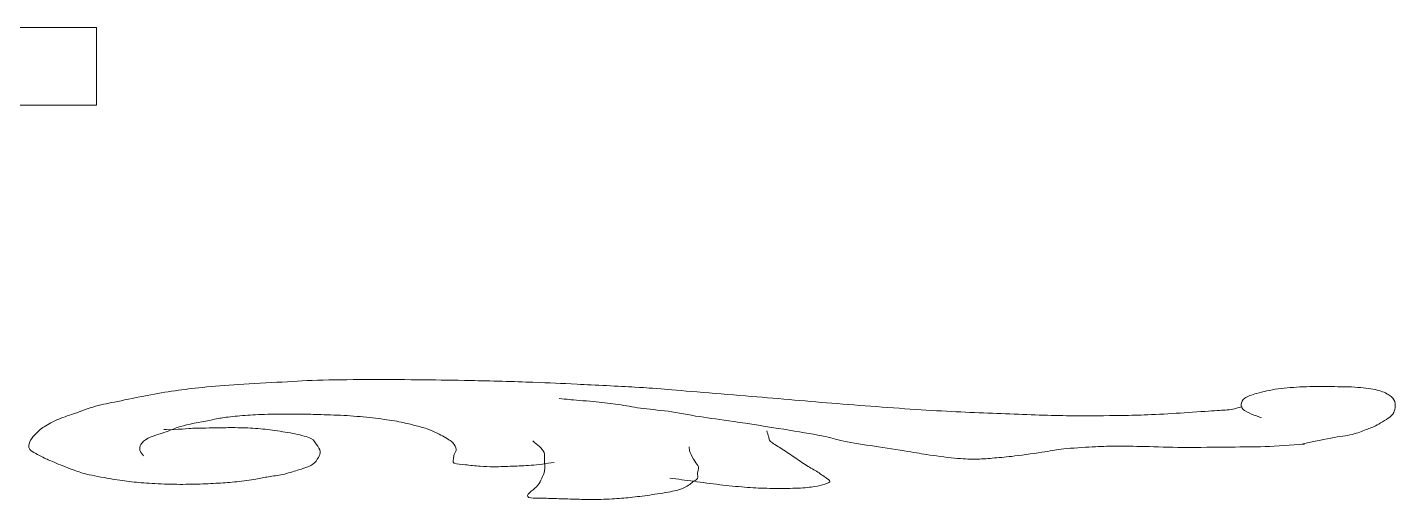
# Model space of a CAD drawing. Header units: millimetres. Extents: x -201 to 216, y -156 to 135.
# Drawn here: x -133.69 to -85.22, y -62.69 to -45.97 of the extents above; entities that cross this region are included whole.
import ezdxf

# ---------------------------------------------------------------- set-up
doc = ezdxf.new("R2010")
doc.units = ezdxf.units.MM
doc.header["$MEASUREMENT"] = 0
doc.layers.add('Camada 1', color=7, linetype='Continuous')

msp = doc.modelspace()

# ---------------------------------------------------------------- linework, layer by layer
at = {"layer": 'Camada 1', "color": 240, "lineweight": 9}
msp.add_lwpolyline([(-135.8784, -48.7232), (-131.238, -48.7232), (-131.238, -45.9732), (-135.8784, -45.9732), (-135.8784, -48.7232)], close=True, dxfattribs=at)
at = {"layer": 'Camada 1', "color": 250, "lineweight": 9}
for points, knots in [([(-128.853, -60.2002), (-128.6461, -60.2407), (-128.0504, -60.1687), (-127.903, -60.1658), (-127.903, -60.1658), (-127.7555, -60.163), (-127.2805, -60.153), (-127.0185, -60.1486), (-127.0185, -60.1486), (-126.7564, -60.1444), (-126.5663, -60.1372), (-126.3306, -60.1401), (-126.3306, -60.1401), (-126.0948, -60.1429), (-125.8468, -60.1485), (-125.6098, -60.1658), (-125.6098, -60.1658), (-125.373, -60.1832), (-125.1574, -60.2101), (-124.9219, -60.2432), (-124.9219, -60.2432), (-124.6865, -60.2762), (-124.4161, -60.3158), (-124.2012, -60.3635), (-124.2012, -60.3635), (-123.9864, -60.4112), (-123.7738, -60.4618), (-123.6443, -60.5268), (-123.6443, -60.5268), (-123.5149, -60.5917), (-123.5023, -60.6656), (-123.4478, -60.7415), (-123.4478, -60.7415), (-123.3932, -60.8175), (-123.3277, -60.9058), (-123.3167, -60.9821), (-123.3167, -60.9821), (-123.3058, -61.0585), (-123.3386, -61.1209), (-123.3822, -61.1969), (-123.3822, -61.1969), (-123.4259, -61.273), (-123.4969, -61.3749), (-123.5788, -61.4375), (-123.5788, -61.4375), (-123.6607, -61.5002), (-123.7774, -61.5329), (-123.8683, -61.5684), (-123.8683, -61.5684), (-123.9593, -61.604), (-123.9928, -61.6123), (-124.1229, -61.6504), (-124.1229, -61.6504), (-124.253, -61.6886), (-124.476, -61.7591), (-124.6485, -61.7971), (-124.6485, -61.7971), (-124.8211, -61.8353), (-124.9905, -61.8496), (-125.1494, -61.877), (-125.1494, -61.877), (-125.3082, -61.9044), (-125.4131, -61.9316), (-125.601, -61.9612), (-125.601, -61.9612), (-125.7889, -61.9907), (-126.0517, -62.0296), (-126.2744, -62.0537), (-126.2744, -62.0537), (-126.4971, -62.0779), (-126.6983, -62.0911), (-126.9312, -62.1056), (-126.9312, -62.1056), (-127.1641, -62.1199), (-127.4067, -62.1336), (-127.6703, -62.14), (-127.6703, -62.14), (-127.9338, -62.1465), (-128.2222, -62.1494), (-128.5079, -62.1444), (-128.5079, -62.1444), (-128.7935, -62.1394), (-129.1144, -62.1265), (-129.3783, -62.1099), (-129.3783, -62.1099), (-129.6421, -62.0933), (-129.851, -62.0726), (-130.0845, -62.0452), (-130.0845, -62.0452), (-130.3179, -62.0177), (-130.5218, -61.9891), (-130.7742, -61.9459), (-130.7742, -61.9459), (-131.0265, -61.9026), (-131.372, -61.8405), (-131.5954, -61.7862), (-131.5954, -61.7862), (-131.8188, -61.7319), (-131.9126, -61.6921), (-132.1044, -61.6222), (-132.1044, -61.6222), (-132.2962, -61.5524), (-132.5725, -61.4396), (-132.745, -61.3676), (-132.745, -61.3676), (-132.9174, -61.2957), (-132.9958, -61.2665), (-133.139, -61.1907), (-133.139, -61.1907), (-133.2822, -61.1149), (-133.5241, -61.0059), (-133.603, -60.9134), (-133.603, -60.9134), (-133.682, -60.8208), (-133.6304, -60.7318), (-133.603, -60.647), (-133.603, -60.647), (-133.5756, -60.5622), (-133.5157, -60.491), (-133.4392, -60.4064), (-133.4392, -60.4064), (-133.3627, -60.3218), (-133.2758, -60.2305), (-133.1444, -60.1401), (-133.1444, -60.1401), (-133.013, -60.0496), (-132.8395, -59.9485), (-132.653, -59.8651), (-132.653, -59.8651), (-132.4666, -59.7817), (-132.2599, -59.7219), (-132.0306, -59.6417), (-132.0306, -59.6417), (-131.8013, -59.5615), (-131.5353, -59.456), (-131.2771, -59.384), (-131.2771, -59.384), (-131.0189, -59.3119), (-130.7967, -59.2765), (-130.4909, -59.2121), (-130.4909, -59.2121), (-130.1852, -59.1476), (-129.7816, -59.0603), (-129.4426, -58.9973), (-129.4426, -58.9973), (-129.1037, -58.9342), (-128.7881, -58.8813), (-128.4599, -58.834), (-128.4599, -58.834), (-128.1317, -58.7867), (-127.8547, -58.751), (-127.4771, -58.7137), (-127.4771, -58.7137), (-127.0995, -58.6764), (-126.6695, -58.6421), (-126.1995, -58.6106), (-126.1995, -58.6106), (-125.7296, -58.5791), (-125.1567, -58.5505), (-124.6598, -58.5247), (-124.6598, -58.5247), (-124.163, -58.4989), (-123.7493, -58.4703), (-123.2185, -58.456), (-123.2185, -58.456), (-122.6876, -58.4416), (-122.0775, -58.4402), (-121.4823, -58.4388), (-121.4823, -58.4388), (-120.8869, -58.4374), (-120.232, -58.4416), (-119.6478, -58.4473), (-119.6478, -58.4473), (-119.0634, -58.4531), (-118.6214, -58.4588), (-117.977, -58.4731), (-117.977, -58.4731), (-117.3327, -58.4875), (-116.4103, -58.5118), (-115.7822, -58.5333), (-115.7822, -58.5333), (-115.1541, -58.5548), (-114.8103, -58.5734), (-114.2098, -58.602), (-114.2098, -58.602), (-113.6092, -58.6307), (-112.7141, -58.6736), (-112.1787, -58.7051), (-112.1787, -58.7051), (-111.6433, -58.7366), (-111.7201, -58.7337), (-110.9994, -58.7911), (-110.9994, -58.7911), (-110.2787, -58.8483), (-108.8864, -58.9629), (-107.8545, -59.0488), (-107.8545, -59.0488), (-106.8227, -59.1347), (-105.8401, -59.2264), (-104.808, -59.3066), (-104.808, -59.3066), (-103.7759, -59.3868), (-102.625, -59.4726), (-101.6631, -59.53), (-101.6631, -59.53), (-100.7012, -59.5873), (-99.8616, -59.6188), (-99.0424, -59.6503), (-99.0424, -59.6503), (-98.2231, -59.6818), (-97.4277, -59.709), (-96.7493, -59.719), (-96.7493, -59.719), (-96.0709, -59.729), (-95.4392, -59.7161), (-94.9803, -59.7104), (-94.9803, -59.7104), (-94.5214, -59.7048), (-94.3528, -59.699), (-93.9976, -59.6846), (-93.9976, -59.6846), (-93.6423, -59.6703), (-93.2278, -59.6474), (-92.851, -59.6246), (-92.851, -59.6246), (-92.4742, -59.6016), (-92.0266, -59.5672), (-91.7372, -59.5472), (-91.7372, -59.5472), (-91.4478, -59.5272), (-91.2991, -59.5284), (-91.1147, -59.5042), (-91.1147, -59.5042), (-90.9304, -59.4801), (-90.809, -59.4383), (-90.6561, -59.4054)], [0, 0, 0, 0, 0.0166667, 0.0166667, 0.0166667, 0.0166667, 0.0333333, 0.0333333, 0.0333333, 0.0333333, 0.05, 0.05, 0.05, 0.05, 0.0666667, 0.0666667, 0.0666667, 0.0666667, 0.0833333, 0.0833333, 0.0833333, 0.0833333, 0.1, 0.1, 0.1, 0.1, 0.1166667, 0.1166667, 0.1166667, 0.1166667, 0.1333333, 0.1333333, 0.1333333, 0.1333333, 0.15, 0.15, 0.15, 0.15, 0.1666667, 0.1666667, 0.1666667, 0.1666667, 0.1833333, 0.1833333, 0.1833333, 0.1833333, 0.2, 0.2, 0.2, 0.2, 0.2166667, 0.2166667, 0.2166667, 0.2166667, 0.2333333, 0.2333333, 0.2333333, 0.2333333, 0.25, 0.25, 0.25, 0.25, 0.2666667, 0.2666667, 0.2666667, 0.2666667, 0.2833333, 0.2833333, 0.2833333, 0.2833333, 0.3, 0.3, 0.3, 0.3, 0.3166667, 0.3166667, 0.3166667, 0.3166667, 0.3333333, 0.3333333, 0.3333333, 0.3333333, 0.35, 0.35, 0.35, 0.35, 0.3666667, 0.3666667, 0.3666667, 0.3666667, 0.3833333, 0.3833333, 0.3833333, 0.3833333, 0.4, 0.4, 0.4, 0.4, 0.4166667, 0.4166667, 0.4166667, 0.4166667, 0.4333333, 0.4333333, 0.4333333, 0.4333333, 0.45, 0.45, 0.45, 0.45, 0.4666667, 0.4666667, 0.4666667, 0.4666667, 0.4833333, 0.4833333, 0.4833333, 0.4833333, 0.5, 0.5, 0.5, 0.5, 0.5166667, 0.5166667, 0.5166667, 0.5166667, 0.5333333, 0.5333333, 0.5333333, 0.5333333, 0.55, 0.55, 0.55, 0.55, 0.5666667, 0.5666667, 0.5666667, 0.5666667, 0.5833333, 0.5833333, 0.5833333, 0.5833333, 0.6, 0.6, 0.6, 0.6, 0.6166667, 0.6166667, 0.6166667, 0.6166667, 0.6333333, 0.6333333, 0.6333333, 0.6333333, 0.65, 0.65, 0.65, 0.65, 0.6666667, 0.6666667, 0.6666667, 0.6666667, 0.6833333, 0.6833333, 0.6833333, 0.6833333, 0.7, 0.7, 0.7, 0.7, 0.7166667, 0.7166667, 0.7166667, 0.7166667, 0.7333333, 0.7333333, 0.7333333, 0.7333333, 0.75, 0.75, 0.75, 0.75, 0.7666667, 0.7666667, 0.7666667, 0.7666667, 0.7833333, 0.7833333, 0.7833333, 0.7833333, 0.8, 0.8, 0.8, 0.8, 0.8166667, 0.8166667, 0.8166667, 0.8166667, 0.8333333, 0.8333333, 0.8333333, 0.8333333, 0.85, 0.85, 0.85, 0.85, 0.8666667, 0.8666667, 0.8666667, 0.8666667, 0.8833333, 0.8833333, 0.8833333, 0.8833333, 0.9, 0.9, 0.9, 0.9, 0.9166667, 0.9166667, 0.9166667, 0.9166667, 0.9333333, 0.9333333, 0.9333333, 0.9333333, 0.95, 0.95, 0.95, 0.95, 0.9666667, 0.9666667, 0.9666667, 0.9666667, 1, 1, 1, 1]), ([(-88.4415, -60.7215), (-88.9261, -60.755), (-89.4346, -60.7928), (-89.8348, -60.8101), (-89.8348, -60.8101), (-90.3339, -60.8316), (-90.586, -60.8216), (-91.0713, -60.8266), (-91.0713, -60.8266), (-91.5565, -60.8314), (-92.2421, -60.8424), (-92.7464, -60.8395), (-92.7464, -60.8395), (-93.2508, -60.8367), (-93.6935, -60.8165), (-94.0931, -60.8094), (-94.0931, -60.8094), (-94.4928, -60.8021), (-94.831, -60.7942), (-95.1442, -60.7963), (-95.1442, -60.7963), (-95.4572, -60.7985), (-95.6609, -60.8064), (-95.9654, -60.8222), (-95.9654, -60.8222), (-96.2698, -60.8381), (-96.6854, -60.8623), (-96.9671, -60.8913), (-96.9671, -60.8913), (-97.2488, -60.9204), (-97.3509, -60.9529), (-97.6404, -60.9949), (-97.6404, -60.9949), (-97.93, -61.0369), (-98.4062, -61.1072), (-98.7042, -61.1436), (-98.7042, -61.1436), (-99.0023, -61.1799), (-99.2008, -61.1937), (-99.4249, -61.2123), (-99.4249, -61.2123), (-99.649, -61.2309), (-99.8246, -61.2523), (-100.0474, -61.2553), (-100.0474, -61.2553), (-100.2701, -61.2582), (-100.454, -61.2541), (-100.7353, -61.2294), (-100.7353, -61.2294), (-101.0165, -61.2048), (-101.4227, -61.1508), (-101.718, -61.1092), (-101.718, -61.1092), (-102.0134, -61.0675), (-102.1767, -61.0319), (-102.5042, -60.9803), (-102.5042, -60.9803), (-102.8318, -60.9288), (-103.3068, -60.86), (-103.6835, -60.7998), (-103.6835, -60.7998), (-104.0603, -60.7397), (-104.4522, -60.6812), (-104.7646, -60.6194), (-104.7646, -60.6194), (-105.077, -60.5576), (-105.1949, -60.5008), (-105.5508, -60.4304), (-105.5508, -60.4304), (-105.9068, -60.36), (-106.3751, -60.2829), (-106.8939, -60.1984), (-106.8939, -60.1984), (-107.4127, -60.1139), (-108.1661, -59.9979), (-108.6629, -59.9235), (-108.6629, -59.9235), (-109.1597, -59.849), (-109.4871, -59.8118), (-109.875, -59.7516), (-109.875, -59.7516), (-110.2629, -59.6914), (-110.6382, -59.6129), (-110.9888, -59.5625), (-110.9888, -59.5625), (-111.3394, -59.5123), (-111.676, -59.491), (-111.9716, -59.4508), (-111.9716, -59.4508), (-112.2672, -59.4106), (-112.4952, -59.3592), (-112.7578, -59.3219), (-112.7578, -59.3219), (-113.0203, -59.2846), (-113.2652, -59.2561), (-113.544, -59.2274), (-113.544, -59.2274), (-113.8229, -59.1988), (-114.2101, -59.1702), (-114.4285, -59.1501), (-114.4285, -59.1501), (-114.6469, -59.1301), (-114.7124, -59.1215), (-114.8543, -59.1071)], [0, 0, 0, 0, 0.037037, 0.037037, 0.037037, 0.037037, 0.0740741, 0.0740741, 0.0740741, 0.0740741, 0.1111111, 0.1111111, 0.1111111, 0.1111111, 0.1481481, 0.1481481, 0.1481481, 0.1481481, 0.1851852, 0.1851852, 0.1851852, 0.1851852, 0.2222222, 0.2222222, 0.2222222, 0.2222222, 0.2592593, 0.2592593, 0.2592593, 0.2592593, 0.2962963, 0.2962963, 0.2962963, 0.2962963, 0.3333333, 0.3333333, 0.3333333, 0.3333333, 0.3703704, 0.3703704, 0.3703704, 0.3703704, 0.4074074, 0.4074074, 0.4074074, 0.4074074, 0.4444444, 0.4444444, 0.4444444, 0.4444444, 0.4814815, 0.4814815, 0.4814815, 0.4814815, 0.5185185, 0.5185185, 0.5185185, 0.5185185, 0.5555556, 0.5555556, 0.5555556, 0.5555556, 0.5925926, 0.5925926, 0.5925926, 0.5925926, 0.6296296, 0.6296296, 0.6296296, 0.6296296, 0.6666667, 0.6666667, 0.6666667, 0.6666667, 0.7037037, 0.7037037, 0.7037037, 0.7037037, 0.7407407, 0.7407407, 0.7407407, 0.7407407, 0.7777778, 0.7777778, 0.7777778, 0.7777778, 0.8148148, 0.8148148, 0.8148148, 0.8148148, 0.8518519, 0.8518519, 0.8518519, 0.8518519, 0.8888889, 0.8888889, 0.8888889, 0.8888889, 0.9259259, 0.9259259, 0.9259259, 0.9259259, 1, 1, 1, 1]), ([(-89.9682, -59.7878), (-90.0883, -59.7448), (-90.2189, -59.7078), (-90.3285, -59.6589), (-90.3285, -59.6589), (-90.4382, -59.61), (-90.5624, -59.5538), (-90.6234, -59.4957), (-90.6234, -59.4957), (-90.6843, -59.4375), (-90.6998, -59.383), (-90.6889, -59.3152), (-90.6889, -59.3152), (-90.678, -59.2474), (-90.653, -59.1579), (-90.5579, -59.0918), (-90.5579, -59.0918), (-90.4627, -59.0257), (-90.3304, -58.9835), (-90.132, -58.9285), (-90.132, -58.9285), (-89.9336, -58.8736), (-89.6571, -58.8047), (-89.3785, -58.7653), (-89.3785, -58.7653), (-89.1, -58.7258), (-88.8078, -58.7095), (-88.494, -58.6965), (-88.494, -58.6965), (-88.1803, -58.6835), (-87.8341, -58.6851), (-87.5113, -58.6879), (-87.5113, -58.6879), (-87.1885, -58.6908), (-86.8391, -58.6933), (-86.5613, -58.7137), (-86.5613, -58.7137), (-86.2834, -58.7341), (-86.0657, -58.7608), (-85.8733, -58.8083), (-85.8733, -58.8083), (-85.681, -58.8557), (-85.5527, -58.919), (-85.4475, -58.9887), (-85.4475, -58.9887), (-85.3423, -59.0584), (-85.2839, -59.1357), (-85.251, -59.2207), (-85.251, -59.2207), (-85.218, -59.3056), (-85.2291, -59.4109), (-85.251, -59.4957), (-85.251, -59.4957), (-85.2728, -59.5803), (-85.2775, -59.6353), (-85.3819, -59.7276), (-85.3819, -59.7276), (-85.4864, -59.8199), (-85.7254, -59.9651), (-85.8733, -60.0456), (-85.8733, -60.0456), (-86.0212, -60.126), (-86.1189, -60.153), (-86.2664, -60.2088), (-86.2664, -60.2088), (-86.4139, -60.2646), (-86.5472, -60.3297), (-86.7578, -60.3807), (-86.7578, -60.3807), (-86.9684, -60.4315), (-87.189, -60.4478), (-87.5113, -60.5096), (-87.5113, -60.5096), (-87.8335, -60.5714), (-88.2969, -60.6706), (-88.6895, -60.7512)], [0, 0, 0, 0, 0.05, 0.05, 0.05, 0.05, 0.1, 0.1, 0.1, 0.1, 0.15, 0.15, 0.15, 0.15, 0.2, 0.2, 0.2, 0.2, 0.25, 0.25, 0.25, 0.25, 0.3, 0.3, 0.3, 0.3, 0.35, 0.35, 0.35, 0.35, 0.4, 0.4, 0.4, 0.4, 0.45, 0.45, 0.45, 0.45, 0.5, 0.5, 0.5, 0.5, 0.55, 0.55, 0.55, 0.55, 0.6, 0.6, 0.6, 0.6, 0.65, 0.65, 0.65, 0.65, 0.7, 0.7, 0.7, 0.7, 0.75, 0.75, 0.75, 0.75, 0.8, 0.8, 0.8, 0.8, 0.85, 0.85, 0.85, 0.85, 0.9, 0.9, 0.9, 0.9, 1, 1, 1, 1]), ([(-115.0287, -61.3774), (-115.3017, -61.4089), (-115.6007, -61.4503), (-115.8477, -61.4719), (-115.8477, -61.4719), (-116.0948, -61.4935), (-116.2843, -61.4977), (-116.5029, -61.5063), (-116.5029, -61.5063), (-116.7215, -61.5148), (-116.9657, -61.5235), (-117.158, -61.5235), (-117.158, -61.5235), (-117.3505, -61.5235), (-117.4791, -61.5177), (-117.6494, -61.5063), (-117.6494, -61.5063), (-117.8198, -61.4947), (-118.0202, -61.4734), (-118.1736, -61.4547), (-118.1736, -61.4547), (-118.327, -61.4361), (-118.4863, -61.4335), (-118.5667, -61.3946), (-118.5667, -61.3946), (-118.647, -61.3556), (-118.5995, -61.3002), (-118.5995, -61.2485), (-118.5995, -61.2485), (-118.5995, -61.1969), (-118.5831, -61.1425), (-118.5667, -61.0852), (-118.5667, -61.0852), (-118.5503, -61.028), (-118.4948, -60.9714), (-118.5012, -60.9048), (-118.5012, -60.9048), (-118.5075, -60.8382), (-118.5697, -60.7394), (-118.6049, -60.6881), (-118.6049, -60.6881), (-118.6401, -60.6367), (-118.6583, -60.6345), (-118.7117, -60.5974), (-118.7117, -60.5974), (-118.7651, -60.5603), (-118.8472, -60.5087), (-118.9252, -60.4658), (-118.9252, -60.4658), (-119.0032, -60.423), (-119.0798, -60.3877), (-119.1798, -60.3407), (-119.1798, -60.3407), (-119.2797, -60.2935), (-119.4256, -60.2211), (-119.5246, -60.1831), (-119.5246, -60.1831), (-119.6236, -60.1451), (-119.6724, -60.141), (-119.771, -60.1141), (-119.771, -60.1141), (-119.8695, -60.0871), (-119.9624, -60.0568), (-120.1158, -60.0211), (-120.1158, -60.0211), (-120.2692, -59.9855), (-120.4651, -59.938), (-120.6906, -59.9004), (-120.6906, -59.9004), (-120.916, -59.8628), (-121.1826, -59.8278), (-121.4625, -59.7968), (-121.4625, -59.7968), (-121.7422, -59.7658), (-122.0606, -59.7342), (-122.3657, -59.7148), (-122.3657, -59.7148), (-122.6709, -59.6953), (-123.0063, -59.6896), (-123.2854, -59.6803), (-123.2854, -59.6803), (-123.5646, -59.6709), (-123.7254, -59.6608), (-124.0409, -59.6587), (-124.0409, -59.6587), (-124.3562, -59.6566), (-124.8502, -59.6594), (-125.1741, -59.6673), (-125.1741, -59.6673), (-125.4979, -59.6753), (-125.7314, -59.6881), (-125.9788, -59.7062), (-125.9788, -59.7062), (-126.2263, -59.7242), (-126.4567, -59.7491), (-126.6521, -59.7752), (-126.6521, -59.7752), (-126.8474, -59.8013), (-126.8924, -59.8121), (-127.1448, -59.8615), (-127.1448, -59.8615), (-127.3971, -59.9109), (-127.8902, -59.9997), (-128.165, -60.0713), (-128.165, -60.0713), (-128.4399, -60.143), (-128.5721, -60.2146), (-128.7796, -60.2877), (-128.7796, -60.2877), (-128.987, -60.3607), (-129.259, -60.4343), (-129.4099, -60.5096), (-129.4099, -60.5096), (-129.5607, -60.5848), (-129.6224, -60.6593), (-129.672, -60.733), (-129.672, -60.733), (-129.7215, -60.8066), (-129.7212, -60.8801), (-129.7047, -60.9478), (-129.7047, -60.9478), (-129.6883, -61.0155), (-129.6174, -61.0738), (-129.5737, -61.1368)], [0, 0, 0, 0, 0.03125, 0.03125, 0.03125, 0.03125, 0.0625, 0.0625, 0.0625, 0.0625, 0.09375, 0.09375, 0.09375, 0.09375, 0.125, 0.125, 0.125, 0.125, 0.15625, 0.15625, 0.15625, 0.15625, 0.1875, 0.1875, 0.1875, 0.1875, 0.21875, 0.21875, 0.21875, 0.21875, 0.25, 0.25, 0.25, 0.25, 0.28125, 0.28125, 0.28125, 0.28125, 0.3125, 0.3125, 0.3125, 0.3125, 0.34375, 0.34375, 0.34375, 0.34375, 0.375, 0.375, 0.375, 0.375, 0.40625, 0.40625, 0.40625, 0.40625, 0.4375, 0.4375, 0.4375, 0.4375, 0.46875, 0.46875, 0.46875, 0.46875, 0.5, 0.5, 0.5, 0.5, 0.53125, 0.53125, 0.53125, 0.53125, 0.5625, 0.5625, 0.5625, 0.5625, 0.59375, 0.59375, 0.59375, 0.59375, 0.625, 0.625, 0.625, 0.625, 0.65625, 0.65625, 0.65625, 0.65625, 0.6875, 0.6875, 0.6875, 0.6875, 0.71875, 0.71875, 0.71875, 0.71875, 0.75, 0.75, 0.75, 0.75, 0.78125, 0.78125, 0.78125, 0.78125, 0.8125, 0.8125, 0.8125, 0.8125, 0.84375, 0.84375, 0.84375, 0.84375, 0.875, 0.875, 0.875, 0.875, 0.90625, 0.90625, 0.90625, 0.90625, 0.9375, 0.9375, 0.9375, 0.9375, 1, 1, 1, 1]), ([(-110.9339, -61.9273), (-110.65, -61.9645), (-110.377, -62.0003), (-110.0821, -62.039), (-110.0821, -62.039), (-109.7873, -62.0776), (-109.4656, -62.1249), (-109.1649, -62.1593), (-109.1649, -62.1593), (-108.8643, -62.1937), (-108.5595, -62.2237), (-108.2804, -62.2452), (-108.2804, -62.2452), (-108.0013, -62.2668), (-107.7796, -62.281), (-107.4942, -62.2881), (-107.4942, -62.2881), (-107.2088, -62.2954), (-106.8409, -62.2954), (-106.5769, -62.2881), (-106.5769, -62.2881), (-106.313, -62.281), (-106.0999, -62.2657), (-105.9218, -62.2452), (-105.9218, -62.2452), (-105.7437, -62.2248), (-105.6398, -62.2), (-105.5287, -62.1679), (-105.5287, -62.1679), (-105.4175, -62.1358), (-105.2961, -62.0964), (-105.2666, -62.0562), (-105.2666, -62.0562), (-105.2372, -62.016), (-105.2938, -62.0018), (-105.3649, -61.9445), (-105.3649, -61.9445), (-105.4359, -61.8872), (-105.5723, -61.7898), (-105.6924, -61.7125), (-105.6924, -61.7125), (-105.8126, -61.6351), (-105.9436, -61.5707), (-106.0855, -61.4805), (-106.0855, -61.4805), (-106.2275, -61.3903), (-106.3913, -61.2728), (-106.5442, -61.1712), (-106.5442, -61.1712), (-106.697, -61.0695), (-106.8663, -60.9607), (-107.0028, -60.8704), (-107.0028, -60.8704), (-107.1393, -60.7802), (-107.2916, -60.6977), (-107.3631, -60.6298), (-107.3631, -60.6298), (-107.4348, -60.562), (-107.4068, -60.5296), (-107.4287, -60.4666), (-107.4287, -60.4666), (-107.4505, -60.4036), (-107.4724, -60.3234), (-107.4942, -60.2518)], [0, 0, 0, 0, 0.0588235, 0.0588235, 0.0588235, 0.0588235, 0.1176471, 0.1176471, 0.1176471, 0.1176471, 0.1764706, 0.1764706, 0.1764706, 0.1764706, 0.2352941, 0.2352941, 0.2352941, 0.2352941, 0.2941176, 0.2941176, 0.2941176, 0.2941176, 0.3529412, 0.3529412, 0.3529412, 0.3529412, 0.4117647, 0.4117647, 0.4117647, 0.4117647, 0.4705882, 0.4705882, 0.4705882, 0.4705882, 0.5294118, 0.5294118, 0.5294118, 0.5294118, 0.5882353, 0.5882353, 0.5882353, 0.5882353, 0.6470588, 0.6470588, 0.6470588, 0.6470588, 0.7058824, 0.7058824, 0.7058824, 0.7058824, 0.7647059, 0.7647059, 0.7647059, 0.7647059, 0.8235294, 0.8235294, 0.8235294, 0.8235294, 0.8823529, 0.8823529, 0.8823529, 0.8823529, 1, 1, 1, 1]), ([(-110.2459, -60.8189), (-110.235, -60.8876), (-110.2459, -60.9405), (-110.2132, -61.0251), (-110.2132, -61.0251), (-110.1804, -61.1097), (-110.0985, -61.2413), (-110.0494, -61.3258), (-110.0494, -61.3258), (-110.0003, -61.4103), (-109.9348, -61.4615), (-109.9184, -61.532), (-109.9184, -61.532), (-109.902, -61.6026), (-109.9456, -61.6795), (-109.9511, -61.7469), (-109.9511, -61.7469), (-109.9566, -61.8142), (-109.9291, -61.8866), (-109.9511, -61.9359), (-109.9511, -61.9359), (-109.9732, -61.9852), (-110.0057, -61.9846), (-110.0821, -62.039), (-110.0821, -62.039), (-110.1586, -62.0934), (-110.2823, -62.2028), (-110.4098, -62.2624), (-110.4098, -62.2624), (-110.5372, -62.322), (-110.6425, -62.3494), (-110.8356, -62.3913), (-110.8356, -62.3913), (-111.0286, -62.4332), (-111.3205, -62.4765), (-111.5563, -62.5116), (-111.5563, -62.5116), (-111.7921, -62.5467), (-112.0266, -62.5774), (-112.2493, -62.6019), (-112.2493, -62.6019), (-112.472, -62.6263), (-112.6589, -62.6442), (-112.8897, -62.6579), (-112.8897, -62.6579), (-113.1207, -62.6716), (-113.4338, -62.6802), (-113.6288, -62.6839), (-113.6288, -62.6839), (-113.8237, -62.6874), (-113.8751, -62.6839), (-114.0559, -62.6795), (-114.0559, -62.6795), (-114.2366, -62.6752), (-114.5048, -62.6644), (-114.7128, -62.6579), (-114.7128, -62.6579), (-114.9207, -62.6515), (-115.0946, -62.6537), (-115.304, -62.6407), (-115.304, -62.6407), (-115.5133, -62.6276), (-115.8946, -62.6756), (-115.9608, -62.5803), (-115.9608, -62.5803), (-116.027, -62.485), (-115.6982, -62.2998), (-115.616, -62.1919), (-115.616, -62.1919), (-115.5337, -62.0839), (-115.5092, -62.0214), (-115.4681, -61.933), (-115.4681, -61.933), (-115.4271, -61.8444), (-115.3859, -61.7691), (-115.3696, -61.6611), (-115.3696, -61.6611), (-115.3532, -61.553), (-115.3664, -61.393), (-115.3696, -61.2856), (-115.3696, -61.2856), (-115.3728, -61.1782), (-115.3585, -61.096), (-115.3891, -61.0165), (-115.3891, -61.0165), (-115.4197, -60.937), (-115.4874, -60.8776), (-115.5529, -60.8103), (-115.5529, -60.8103), (-115.6184, -60.7429), (-115.7058, -60.6785), (-115.7822, -60.6126)], [0, 0, 0, 0, 0.0416667, 0.0416667, 0.0416667, 0.0416667, 0.0833333, 0.0833333, 0.0833333, 0.0833333, 0.125, 0.125, 0.125, 0.125, 0.1666667, 0.1666667, 0.1666667, 0.1666667, 0.2083333, 0.2083333, 0.2083333, 0.2083333, 0.25, 0.25, 0.25, 0.25, 0.2916667, 0.2916667, 0.2916667, 0.2916667, 0.3333333, 0.3333333, 0.3333333, 0.3333333, 0.375, 0.375, 0.375, 0.375, 0.4166667, 0.4166667, 0.4166667, 0.4166667, 0.4583333, 0.4583333, 0.4583333, 0.4583333, 0.5, 0.5, 0.5, 0.5, 0.5416667, 0.5416667, 0.5416667, 0.5416667, 0.5833333, 0.5833333, 0.5833333, 0.5833333, 0.625, 0.625, 0.625, 0.625, 0.6666667, 0.6666667, 0.6666667, 0.6666667, 0.7083333, 0.7083333, 0.7083333, 0.7083333, 0.75, 0.75, 0.75, 0.75, 0.7916667, 0.7916667, 0.7916667, 0.7916667, 0.8333333, 0.8333333, 0.8333333, 0.8333333, 0.875, 0.875, 0.875, 0.875, 0.9166667, 0.9166667, 0.9166667, 0.9166667, 1, 1, 1, 1])]:
    msp.add_open_spline(points, degree=3, knots=knots, dxfattribs=at)

doc.saveas('drawing.dxf')
